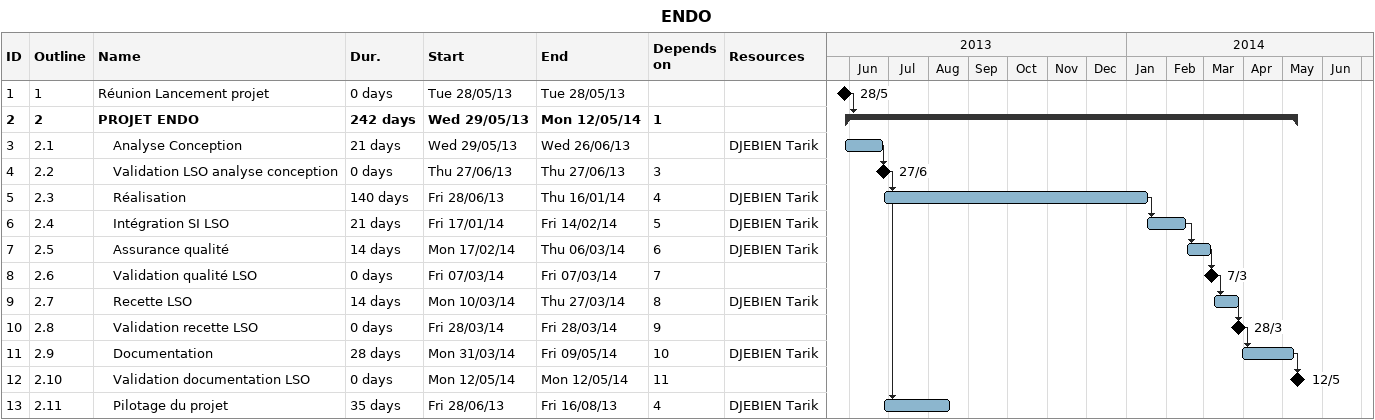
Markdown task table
ENDO

| ID | WBS | Task | Duration | Start | Finish | Predecessors | Resources |
|---|---|---|---|---|---|---|---|
| 1 | 1 | Réunion Lancement projet | 0d | 2013-05-28 | 2013-05-28 |  |  |
| 2 | 2 | **PROJET ENDO** | 242d | 2013-05-29 | 2014-05-12 | 1 |  |
| 3 | 2.1 | Analyse Conception | 21d | 2013-05-29 | 2013-06-26 |  | DJEBIEN Tarik |
| 4 | 2.2 | Validation LSO analyse conception | 0d | 2013-06-27 | 2013-06-27 | 3 |  |
| 5 | 2.3 | Réalisation | 140d | 2013-06-28 | 2014-01-16 | 4 | DJEBIEN Tarik |
| 6 | 2.4 | Intégration SI LSO | 21d | 2014-01-17 | 2014-02-14 | 5 | DJEBIEN Tarik |
| 7 | 2.5 | Assurance qualité | 14d | 2014-02-17 | 2014-03-06 | 6 | DJEBIEN Tarik |
| 8 | 2.6 | Validation qualité LSO | 0d | 2014-03-07 | 2014-03-07 | 7 |  |
| 9 | 2.7 | Recette LSO | 14d | 2014-03-10 | 2014-03-27 | 8 | DJEBIEN Tarik |
| 10 | 2.8 | Validation recette LSO | 0d | 2014-03-28 | 2014-03-28 | 9 |  |
| 11 | 2.9 | Documentation | 28d | 2014-03-31 | 2014-05-09 | 10 | DJEBIEN Tarik |
| 12 | 2.10 | Validation documentation LSO | 0d | 2014-05-12 | 2014-05-12 | 11 |  |
| 13 | 2.11 | Pilotage du projet | 35d | 2013-06-28 | 2013-08-16 | 4 | DJEBIEN Tarik |
